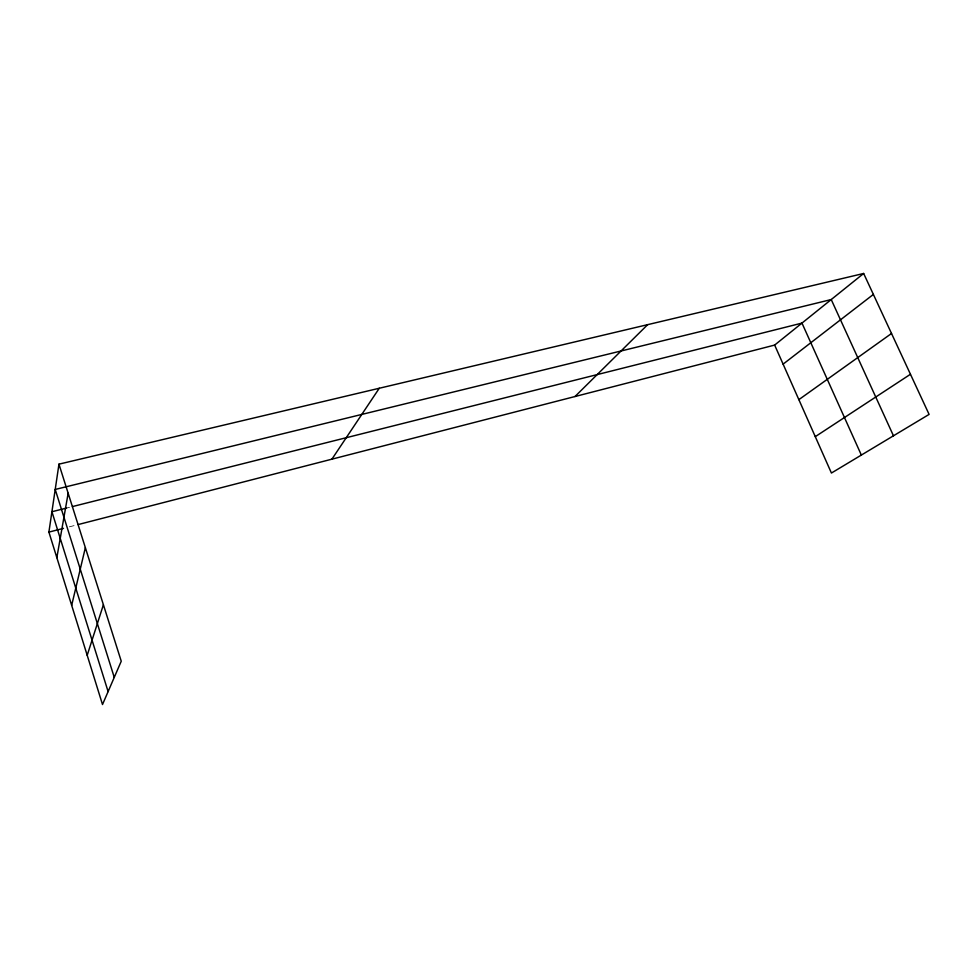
<?xml version="1.0" encoding="UTF-8"?>
<svg xmlns="http://www.w3.org/2000/svg" width="978" height="978" viewBox="0 0 978 978"><rect width="100%" height="100%" fill="white"/><g stroke="black" fill="none" stroke-linecap="round" stroke-linejoin="round"><path stroke-width="0.73" stroke-dasharray="4.89 3.67" d="M69.316 526.849L75.147 525.345M66.565 508.059L69.499 507.325"/><path stroke-width="1.47" d="M58.961 464.159L121.248 661.214L102.507 704.527L48.9 532.105L58.961 464.159L863.647 273.473L929.1 414.403L831.422 473.034L774.649 345.075L863.647 273.473M56.846 557.656L68.154 493.254M71.675 605.358L85.355 547.668M87.201 655.284L103.399 604.759M331.909 459.171L379.281 388.254M574.991 396.53L647.68 324.647M783.109 364.134L873.378 294.427M798.867 399.635L891.52 333.486M815.285 436.653L910.457 374.268M48.9 532.105L63.484 528.352M78.069 524.587L774.649 345.075M66.565 508.059L51.92 511.738L108.106 691.58M72.421 506.58L801.972 323.095L861.349 455.063M893.464 435.797L831.227 299.549L55.22 489.452L114.255 677.375"/></g></svg>
